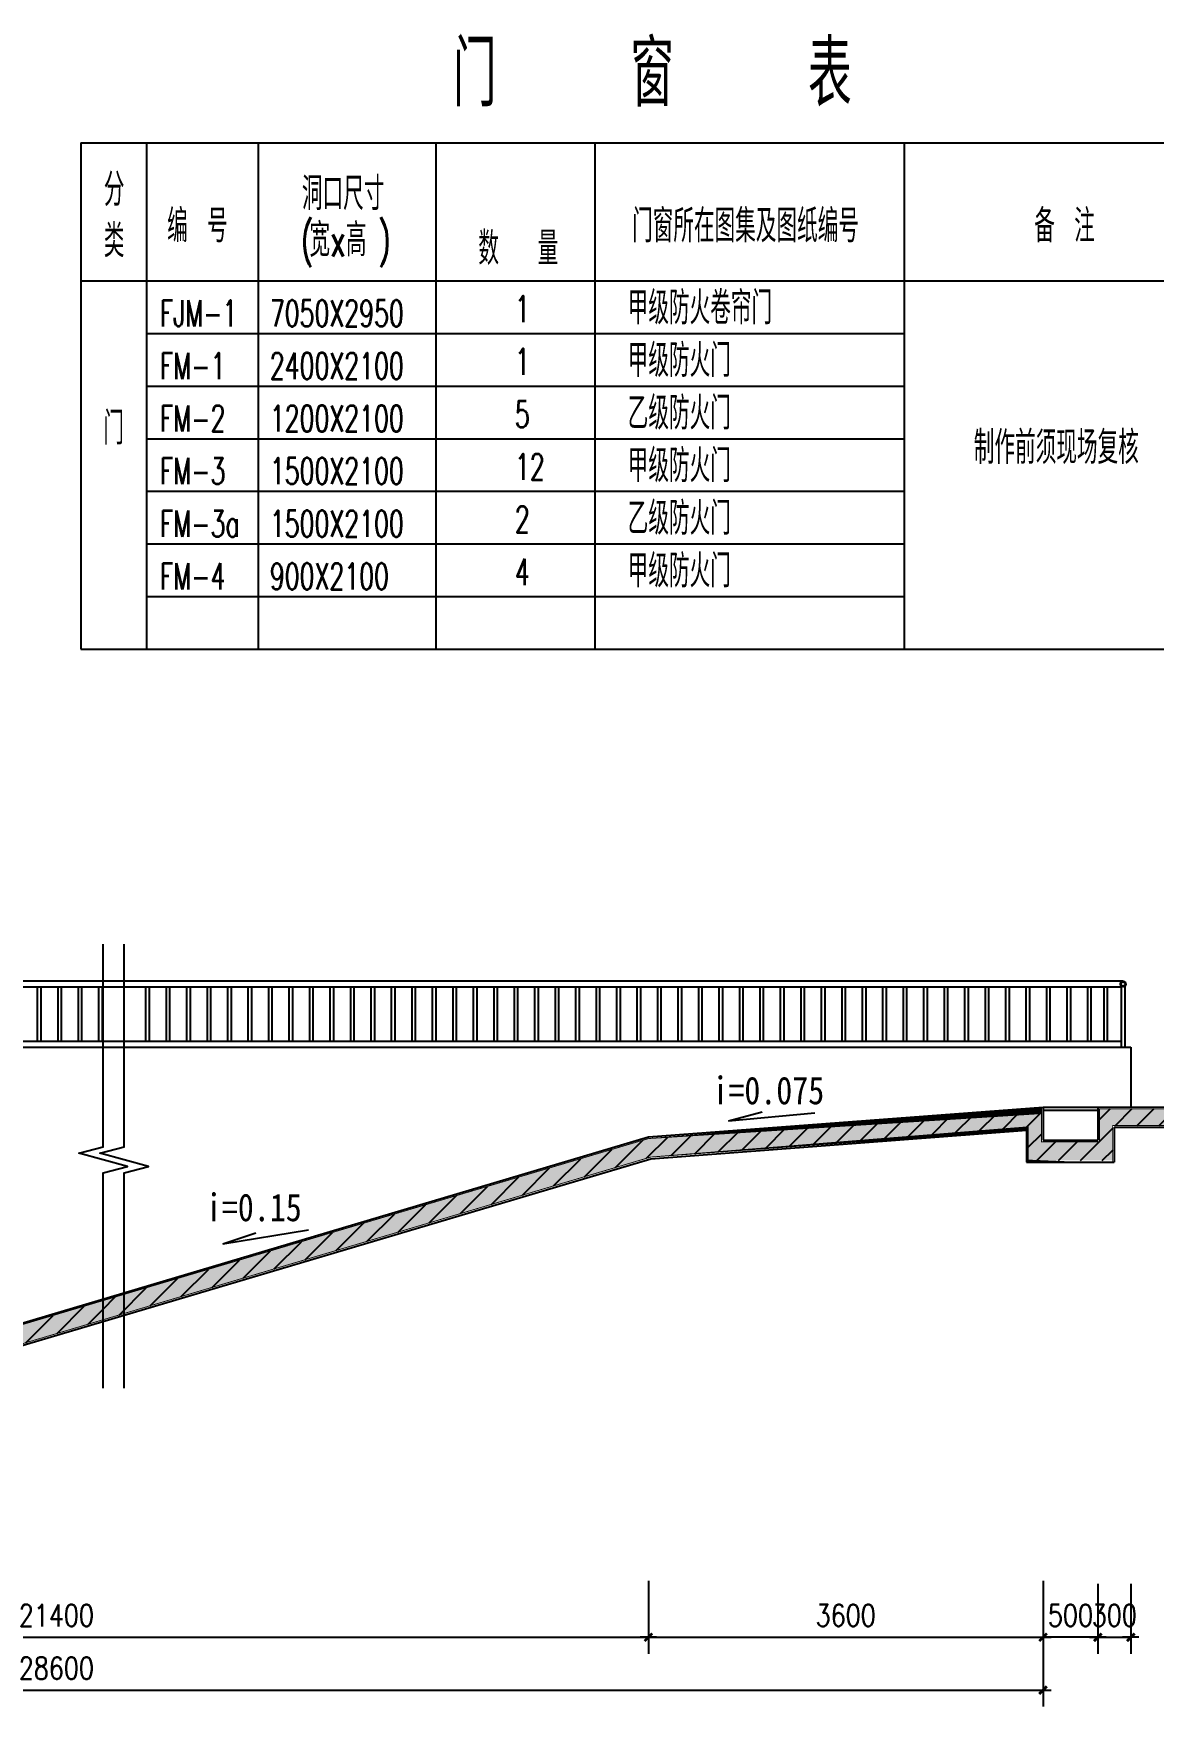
# Model space of a CAD drawing. Extents: x 953929 to 1132291, y -67290 to 107124.
# Drawn here: x 1002205 to 1012421, y -51038 to -35771 of the extents above; entities that cross this region are included whole.
import ezdxf

# ---------------------------------------------------------------- set-up
doc = ezdxf.new("R2010")
doc.units = 0
doc.header["$MEASUREMENT"] = 0
doc.layers.get('0').update_dxf_attribs({"linetype": 'CONTINUOUS'})
doc.layers.get('DEFPOINTS').update_dxf_attribs({"linetype": 'CONTINUOUS'})
for name, color, linetype in [('CC', 7, 'CONTINUOUS'), ('dg', 6, 'CONTINUOUS'), ('DIM', 7, 'CONTINUOUS'), ('LG', 11, 'CONTINUOUS'), ('TEXT-4', 4, 'CONTINUOUS'), ('WIN', 4, 'CONTINUOUS'), ('WINDOWS', 4, 'CONTINUOUS')]:
    doc.layers.add(name, color=color, linetype=linetype)
doc.styles.add('CHINA', font='SimSun.ttf', dxfattribs={"width": 0.85, "height": 150})
doc.styles.add('CT', font='txt', dxfattribs={"width": 0.8, "bigfont": 'FS.SHX'})
doc.styles.add('DIM_FONT', font='SIMPLEX.shx', dxfattribs={"width": 0.8})
doc.styles.add('HZ2', font='txt', dxfattribs={"width": 0.66, "height": 1200, "bigfont": 'china'})
doc.styles.add('ROMANS', font='romans', dxfattribs={"height": 125})
doc.dimstyles.new('100-MS-OUT', dxfattribs={"dimscale": 0, "dimtxt": 250, "dimasz": 1, "dimexe": 150, "dimexo": 0, "dimgap": 150, "dimtad": 1, "dimdec": 0, "dimzin": 0, "dimdsep": 46, "dimtxsty": 'DIM_FONT', "dimsah": 1, "dimcen": 200, "dimclrd": 4, "dimclre": 4, "dimclrt": 4, "dimadec": 0, "dimazin": 0, "dimtfac": 1, "dimtdec": 0, "dimtix": 1, "dimtmove": 2, "dimatfit": 3, "dimfxl": 0, "dimtolj": 1, "dimtzin": 0, "dimarcsym": 0})
pattern_1 = [(45, (0, 0), (-99.43689110435824, 99.43689110435825), [])]
pattern_2 = [(50, (0, 0), (268.9725684752826, -23.53205061847316), [28.125, -309.375]), (355, (0, 0), (-52.031750104875, 282.0720501375044), [22.5, -247.5]), (100.4514, (22.41438, -1.9610025), (216.9410181427581, 258.5398282728576), [23.90257125, -262.928292]), (46.18420000000001, (0, 75), (400.2153932346167, -62.06963037338178), [42.1875, -464.0625]), (96.6356, (33.351279375, 69.82750987499999), (350.4985145807638, 365.2942015876657), [35.853858, -394.392375]), (351.1842, (0, 75), (350.4982294251102, 365.2944753469967), [33.75, -371.25]), (21, (37.5, 56.25), (223.8401445444231, -150.9820839995021), [28.125, -309.375]), (326.0000000000001, (37.5, 56.25), (91.24324947059314, 271.9312668925699), [22.5, -247.5]), (71.4514, (56.153337375, 43.66814775), (315.0834857180587, 120.9489362662322), [23.90257125, -262.928292]), (37.50000000000001, (0, 0), (4.559945743984001, 124.8351951867418), [0, -244.5, 0, -251.25, 0, -248.4375]), (7.499999999999999, (0, 0), (98.65107654080573, 147.9043919558851), [0, -143.25, 0, -238.875, 0, -94.6875]), (327.5, (-83.625, 0), (200.1834135646534, -8.458076900392426), [0, -93.75, 0, -292.5, 0, -388.125]), (317.5, (-121.125, 0), (218.6948135033948, 37.53936837461912), [0, -121.875, 0, -194.25, 0, -275.625])]

# ---------------------------------------------------------------- blocks, each defined once
blk = doc.blocks.new('_DIMX')
blk.add_line((-150, 0), (150, 0))
at = {"const_width": 50}
blk.add_lwpolyline([(-70, -70), (70, 70)], dxfattribs=at)
blk = doc.blocks.new('*D173')
at = {"color": 4, "linetype": 'ByBlock'}
for p, q in [((987450.7242603408, -51871.22814188269), (987450.7242603408, -52535.39106214675)), ((998249.9383473635, -51871.22814188269), (998249.9383473635, -52535.39106214675)), ((987451.2242603408, -52385.39106214675), (998249.4383473635, -52385.39106214675))]:
    blk.add_line(p, q, dxfattribs=at)
at = {"layer": 'DEFPOINTS', "color": 0, "linetype": 'ByBlock'}
for p in [(987450.7242603408, -51871.22814188269), (998249.9383473635, -51871.22814188269), (998249.9383473635, -52385.39106214675)]:
    blk.add_point(p, dxfattribs=at)
at = {"color": 4, "linetype": 'ByBlock', "xscale": 0.5, "yscale": 0.5, "zscale": 0.5, "rotation": 180}
blk.add_blockref('_DIMX', (987450.7242603408, -52385.39106214675), dxfattribs=at)
at = {"color": 4, "linetype": 'ByBlock', "xscale": 0.5, "yscale": 0.5, "zscale": 0.5}
blk.add_blockref('_DIMX', (998249.9383473635, -52385.39106214675), dxfattribs=at)
at = {"color": 4, "linetype": 'ByBlock', "insert": (992850.3313038521, -52185.39106214675), "char_height": 200, "attachment_point": 5, "style": 'DIM_FONT'}
blk.add_mtext('\\A1;21400', dxfattribs=at)
blk = doc.blocks.new('*D174')
at = {"color": 4, "linetype": 'ByBlock'}
for p, q in [((983850.7242603413, -51871.22814188269), (983850.7242603413, -53017.11355113075)), ((1001849.938347363, -52174.61340903095), (1001849.938347363, -53017.11355113075)), ((983851.2242603413, -52867.11355113075), (1001849.438347363, -52867.11355113075))]:
    blk.add_line(p, q, dxfattribs=at)
at = {"layer": 'DEFPOINTS', "color": 0, "linetype": 'ByBlock'}
for p in [(983850.7242603413, -51871.22814188269), (1001849.938347363, -52174.61340903095), (1001849.938347363, -52867.11355113075)]:
    blk.add_point(p, dxfattribs=at)
at = {"color": 4, "linetype": 'ByBlock', "xscale": 0.5, "yscale": 0.5, "zscale": 0.5, "rotation": 180}
blk.add_blockref('_DIMX', (983850.7242603413, -52867.11355113075), dxfattribs=at)
at = {"color": 4, "linetype": 'ByBlock', "xscale": 0.5, "yscale": 0.5, "zscale": 0.5}
blk.add_blockref('_DIMX', (1001849.938347363, -52867.11355113075), dxfattribs=at)
at = {"color": 4, "linetype": 'ByBlock', "insert": (992850.3313038524, -52667.11355113075), "char_height": 200, "attachment_point": 5, "style": 'DIM_FONT'}
blk.add_mtext('\\A1;28600', dxfattribs=at)
blk = doc.blocks.new('*D175')
at = {"color": 4, "linetype": 'ByBlock'}
for p, q in [((999700.139061578, -32601.47367811028), (999700.139061578, -33265.63659837435)), ((1003300.139061578, -32601.47367811028), (1003300.139061578, -33265.63659837435)), ((999700.639061578, -33115.63659837435), (1003299.639061578, -33115.63659837435))]:
    blk.add_line(p, q, dxfattribs=at)
at = {"layer": 'DEFPOINTS', "color": 0, "linetype": 'ByBlock'}
for p in [(999700.139061578, -32601.47367811028), (1003300.139061578, -32601.47367811028), (1003300.139061578, -33115.63659837435)]:
    blk.add_point(p, dxfattribs=at)
at = {"color": 4, "linetype": 'ByBlock', "xscale": 0.5, "yscale": 0.5, "zscale": 0.5, "rotation": 180}
blk.add_blockref('_DIMX', (999700.139061578, -33115.63659837435), dxfattribs=at)
at = {"color": 4, "linetype": 'ByBlock', "xscale": 0.5, "yscale": 0.5, "zscale": 0.5}
blk.add_blockref('_DIMX', (1003300.139061578, -33115.63659837435), dxfattribs=at)
at = {"color": 4, "linetype": 'ByBlock', "insert": (1001500.139061578, -32915.63659837435), "char_height": 200, "attachment_point": 5, "style": 'DIM_FONT'}
blk.add_mtext('\\A1;3600', dxfattribs=at)
blk = doc.blocks.new('*D455')
at = {"color": 4, "linetype": 'ByBlock'}
for p, q in [((1025986.157641916, -129301.8829717836), (1025986.157641916, -129966.0458920476)), ((1026486.157641917, -129327.4842963055), (1026486.157641917, -129966.0458920476)), ((1025985.657641916, -129816.0458920476), (1025985.157641916, -129816.0458920476)), ((1026486.157641917, -129816.0458920476), (1025986.157641916, -129816.0458920476)), ((1026486.657641917, -129816.0458920476), (1026487.157641917, -129816.0458920476))]:
    blk.add_line(p, q, dxfattribs=at)
at = {"layer": 'DEFPOINTS', "color": 0, "linetype": 'ByBlock'}
for p in [(1025986.157641916, -129301.8829717836), (1026486.157641917, -129327.4842963055), (1025986.157641916, -129816.0458920476)]:
    blk.add_point(p, dxfattribs=at)
at = {"color": 4, "linetype": 'ByBlock', "xscale": 0.5, "yscale": 0.5, "zscale": 0.5}
blk.add_blockref('_DIMX', (1025986.157641916, -129816.0458920476), dxfattribs=at)
at = {"color": 4, "linetype": 'ByBlock', "xscale": 0.5, "yscale": 0.5, "zscale": 0.5, "rotation": 180}
blk.add_blockref('_DIMX', (1026486.157641917, -129816.0458920476), dxfattribs=at)
at = {"color": 4, "linetype": 'ByBlock', "insert": (1026236.157641917, -129616.0458920476), "char_height": 200, "attachment_point": 5, "style": 'DIM_FONT'}
blk.add_mtext('\\A1;500', dxfattribs=at)
blk = doc.blocks.new('*D469')
at = {"color": 4, "linetype": 'ByBlock'}
for p, q in [((1012950.724260341, -51896.82946640463), (1012950.724260341, -52535.39106214675)), ((1013250.724260341, -51896.82946640463), (1013250.724260341, -52535.39106214675)), ((1012950.224260341, -52385.39106214675), (1012949.724260341, -52385.39106214675)), ((1012950.724260341, -52385.39106214675), (1013250.724260341, -52385.39106214675)), ((1013251.224260341, -52385.39106214675), (1013251.724260341, -52385.39106214675))]:
    blk.add_line(p, q, dxfattribs=at)
at = {"layer": 'DEFPOINTS', "color": 0, "linetype": 'ByBlock'}
for p in [(1012950.724260341, -51896.82946640463), (1013250.724260341, -51896.82946640463), (1013250.724260341, -52385.39106214675)]:
    blk.add_point(p, dxfattribs=at)
at = {"color": 4, "linetype": 'ByBlock', "xscale": 0.5, "yscale": 0.5, "zscale": 0.5}
blk.add_blockref('_DIMX', (1012950.724260341, -52385.39106214675), dxfattribs=at)
at = {"color": 4, "linetype": 'ByBlock', "xscale": 0.5, "yscale": 0.5, "zscale": 0.5, "rotation": 180}
blk.add_blockref('_DIMX', (1013250.724260341, -52385.39106214675), dxfattribs=at)
at = {"color": 4, "linetype": 'ByBlock', "insert": (1013100.724260341, -52185.39106214675), "char_height": 200, "attachment_point": 5, "style": 'DIM_FONT'}
blk.add_mtext('\\A1;300', dxfattribs=at)

msp = doc.modelspace()

# ---------------------------------------------------------------- hatches: boundary and pattern name
at = {"layer": 'DIM'}
h = msp.add_hatch(dxfattribs=at)
h.set_pattern_fill('ANSI31', color=8, scale=1125, style=0)
h.set_pattern_definition(pattern_1)
h.paths.add_polyline_path([(1011278.526326174, -45762.26019231972), (1011278.526326177, -46055.38325621418), (1012048.526326177, -46055.38325621192), (1012048.526326176, -45735.38325621427), (1012655.156788767, -45735.38325621432), (1012655.156788766, -45707.36803594163), (1012747.969288767, -45682.49900151835), (1012562.344288767, -45632.76093267347), (1012655.156788767, -45607.89189825156), (1012655.156788767, -45585.38325621431), (1011928.526326176, -45585.38325621432), (1011928.526326176, -45885.38325621432), (1011398.526326176, -45885.38325621432), (1011398.526326176, -45586.55038455439), (1007815.202099136, -45855.29970158244), (1003032.082946091, -47277.05246595484), (1003032.082946091, -47451.74421445827), (1007834.161819209, -46024.35578304787)])
h.paths.add_polyline_path([(1003032.08294609, -47277.0524659549), (1002840.475914762, -47334.0064781273), (1002840.475914762, -47508.69822690216), (1003032.082946091, -47451.74421445835)])
h = msp.add_hatch(dxfattribs=at)
h.set_pattern_fill('AR-CONC', color=8, scale=37.5, style=0)
h.set_pattern_definition(pattern_2)
h.paths.add_polyline_path([(1007815.202099136, -45855.29970158243), (1003032.08294609, -47277.05246595488), (1003032.08294609, -47451.74421445833), (1007834.161819209, -46024.35578304785), (1011278.526326174, -45762.26019231972), (1011278.526326177, -46055.38325621418), (1012048.526326177, -46055.38325621192), (1012048.526326176, -45735.38325621427), (1012655.156788767, -45735.38325621432), (1012655.156788766, -45707.36803594163), (1012747.969288767, -45682.49900151835), (1012562.344288767, -45632.76093267347), (1012655.156788767, -45607.89189825156), (1012655.156788767, -45585.38325621431), (1011928.526326176, -45585.38325621432), (1011928.526326176, -45885.38325621432), (1011398.526326176, -45885.38325621432), (1011398.526326176, -45586.55038455439)])
h.paths.add_polyline_path([(1003032.082946091, -47451.74421445835), (1003032.082946091, -47277.05246595486), (1002840.475914762, -47334.00647812737), (1002840.475914762, -47508.69822690215)])
h = msp.add_hatch(dxfattribs=at)
h.set_pattern_fill('ANSI31', color=8, scale=1125, style=0)
h.set_pattern_definition(pattern_1)
h.paths.add_polyline_path([(987929.3122391553, -49335.38325621215), (987929.3122391554, -49635.38325621431), (987399.3122391552, -49635.38325621432), (987399.3122391555, -49335.38325621432), (972142.9334212614, -49335.38325621432), (972142.9334212614, -49505.38325621432), (987279.312239156, -49505.38325621431), (987279.3122391555, -49805.38325621432), (988049.3122391553, -49805.38325621418), (988049.3122391549, -49505.38325622016), (992779.3122391523, -49505.38325622747), (992779.3122391526, -49805.38325621415), (993549.312239152, -49805.38325621432), (993549.3122391516, -49499.54281838565), (997034.9478360399, -49234.35576746957), (1002840.475914762, -47508.69822690211), (1002840.475914762, -47334.00647812735), (997015.9880121122, -49065.29970158239), (993429.3122391518, -49334.30038455435), (993429.3122391524, -49635.38325621436), (992899.3122391519, -49635.38325621435), (992899.312239152, -49335.38325621433)])
h = msp.add_hatch(dxfattribs=at)
h.set_pattern_fill('AR-CONC', color=8, scale=37.5, style=0)
h.set_pattern_definition(pattern_2)
h.paths.add_polyline_path([(987929.3122391553, -49335.38325621215), (987929.3122391554, -49635.38325621431), (987399.3122391552, -49635.38325621432), (987399.3122391555, -49335.38325621432), (972142.9334212614, -49335.38325621432), (972142.9334212614, -49505.38325621432), (987279.312239156, -49505.38325621431), (987279.3122391555, -49805.38325621432), (988049.3122391553, -49805.38325621418), (988049.3122391549, -49505.38325622016), (992779.3122391523, -49505.38325622747), (992779.3122391526, -49805.38325621415), (993549.312239152, -49805.38325621432), (993549.3122391516, -49499.54281838565), (997034.9478360399, -49234.35576746957), (1002840.475914762, -47508.69822690211), (1002840.475914762, -47334.00647812735), (997015.9880121122, -49065.29970158239), (993429.3122391518, -49334.30038455435), (993429.3122391524, -49635.38325621436), (992899.3122391519, -49635.38325621435), (992899.312239152, -49335.38325621433)])

# ---------------------------------------------------------------- linework, layer by layer
at = {"color": 7}
for p, q in [((1002635.679322081, -36769.38477276613), (1002635.679322082, -41389.38477276608)), ((1002635.679322081, -36769.38477276613), (1013385.545860091, -36769.38477276613)), ((1003235.679322081, -36769.38477276613), (1003235.679322081, -39949.38477276595)), ((1004255.679322081, -36769.38477276613), (1004255.679322081, -39949.38477276595)), ((1005875.679322081, -36769.38477276613), (1005875.679322081, -39949.38477276595)), ((1007326.464711488, -36769.38477276613), (1007326.464711489, -41389.38477276613)), ((1010145.545860091, -36769.38477276613), (1010145.545860091, -41389.38477276608)), ((1002635.679322081, -38029.38477276613), (1013385.545860091, -38029.38477276613)), ((1003235.679322081, -38509.38477276613), (1010145.545860091, -38509.38477276613)), ((1003235.679322081, -38989.38477276613), (1010145.545860091, -38989.38477276613)), ((1003235.679322081, -39169.38477276613), (1003235.679322081, -41389.38477276613)), ((1004255.679322081, -39169.38477276613), (1004255.679322082, -41389.38477276613)), ((1005875.679322081, -39169.38477276613), (1005875.679322082, -41389.38477276613)), ((1003235.679322081, -39469.38477276613), (1010145.545860091, -39469.38477276613)), ((1003235.679322081, -39949.38477276613), (1010145.545860091, -39949.38477276613)), ((1003235.679322081, -40429.38477276613), (1010145.545860091, -40429.38477276613)), ((1003235.679322082, -40909.38477276608), (1010145.545860091, -40909.38477276613)), ((1003235.679322081, -40909.38477276613), (1010145.545860091, -40909.38477276613)), ((1002635.679322082, -41389.38477276608), (1013385.545860091, -41389.38477276608)), ((1002635.679322082, -41389.38477276608), (1010145.545860091, -41389.38477276608)), ((1003235.679322082, -41389.38477276608), (1010145.545860091, -41389.38477276608)), ((1003235.679322082, -41389.38477276608), (1010145.545860091, -41389.38477276608))]:
    msp.add_line(p, q, dxfattribs=at)
at = {"layer": 'dg'}
for p, q in [((1008545.395517449, -45692.98013784882), (1008852.684724321, -45612.46229356457)), ((1008545.395517449, -45692.98013784882), (1009333.103168619, -45620.02038218733)), ((1003932.804783899, -46817.01454135875), (1004713.115151514, -46686.92918533785)), ((1003932.804783899, -46817.01454135875), (1004233.420328871, -46714.34967867652))]:
    msp.add_line(p, q, dxfattribs=at)
at = {"layer": 'DIM'}
for p, q in [((1012143.840179471, -44420.38325621434), (987414.3122391553, -44420.3832562218)), ((987414.3122391554, -44470.38325622177), (1012127.379722078, -44470.38325622574)), ((1012127.378698533, -44970.38325621432), (987414.3122391554, -44970.3832562142)), ((1011413.526326177, -45570.38325621432), (1011913.526326177, -45570.38325621432)), ((1011413.526326177, -45595.38325621432), (1011913.526326177, -45595.38325621432))]:
    msp.add_line(p, q, dxfattribs=at)
at = {"layer": 'DIM', "color": 8}
for p, q in [((1002239.274903712, -44470.38325622225), (1002239.273880169, -44970.38325621432)), ((1002271.274903712, -44469.61582800666), (1002271.273880169, -44970.38325621432)), ((1002426.007683087, -44470.38325621416), (1002426.006659542, -44970.38325620623)), ((1002458.007683087, -44469.61582799857), (1002458.006659542, -44970.38325620623)), ((1002612.740462459, -44470.38325622161), (1002612.739438916, -44970.38325621368)), ((1002612.740462459, -44470.3832562148), (1002612.739438916, -44970.38325620687)), ((1002644.740462459, -44469.61582800602), (1002644.739438916, -44970.38325621368)), ((1002644.740462459, -44469.61582799921), (1002644.739438916, -44970.38325620687)), ((1002799.473241833, -44470.38325622225), (1002799.472218288, -44970.38325621432)), ((1002831.473241833, -44469.61582800666), (1002831.472218288, -44970.38325621432)), ((1003228.196841912, -44470.38325623075), (1003228.195818369, -44970.38325622282)), ((1003260.196841912, -44469.61582801516), (1003260.195818369, -44970.38325622282)), ((1003414.929621286, -44470.38325622272), (1003414.928597741, -44970.38325621479)), ((1003446.929621286, -44469.61582800712), (1003446.928597741, -44970.38325621479)), ((1003601.662400659, -44470.38325623017), (1003601.661377116, -44970.38325622224)), ((1003633.662400659, -44469.61582801458), (1003633.661377116, -44970.38325622224)), ((1003788.395180033, -44470.38325622202), (1003788.394156488, -44970.38325621409)), ((1003820.395180033, -44469.61582800643), (1003820.394156488, -44970.38325621409)), ((1003975.127959406, -44470.38325622947), (1003975.126935863, -44970.38325622154)), ((1004007.127959406, -44469.61582801388), (1004007.126935863, -44970.38325622154)), ((1004161.86073878, -44470.38325622144), (1004161.859715235, -44970.38325621351)), ((1004193.86073878, -44469.61582800584), (1004193.859715235, -44970.38325621351)), ((1004348.593518152, -44470.38325622889), (1004348.592494609, -44970.38325622096)), ((1004380.593518152, -44469.61582801329), (1004380.592494609, -44970.38325622096)), ((1004535.326297527, -44470.38325623331), (1004535.325273982, -44970.38325622538)), ((1004567.326297527, -44469.61582801772), (1004567.325273982, -44970.38325622538)), ((1004722.059076899, -44470.38325624076), (1004722.058053356, -44970.38325623283)), ((1004754.059076899, -44469.61582802517), (1004754.058053356, -44970.38325623283)), ((1004908.791856274, -44470.38325623267), (1004908.790832729, -44970.38325622474)), ((1004940.791856274, -44469.61582801708), (1004940.790832729, -44970.38325622474)), ((1005095.524635646, -44470.38325624012), (1005095.523612103, -44970.38325623219)), ((1005127.524635646, -44469.61582802453), (1005127.523612103, -44970.38325623219)), ((1005282.25741502, -44470.38325624012), (1005282.256391476, -44970.38325623219)), ((1005314.25741502, -44469.61582802453), (1005314.256391476, -44970.38325623219)), ((1005468.990194393, -44470.38325624757), (1005468.98917085, -44970.38325623964)), ((1005500.990194393, -44469.61582803198), (1005500.98917085, -44970.38325623964)), ((1005655.722973767, -44470.38325623948), (1005655.721950222, -44970.38325623155)), ((1005687.722973767, -44469.61582802389), (1005687.721950222, -44970.38325623155)), ((1005842.45575314, -44470.38325624693), (1005842.454729597, -44970.383256239)), ((1005874.45575314, -44469.61582803134), (1005874.454729597, -44970.383256239)), ((1006029.188532513, -44470.38325621829), (1006029.187508969, -44970.38325621036)), ((1006061.188532513, -44469.6158280027), (1006061.187508969, -44970.38325621036)), ((1006215.921311887, -44470.38325622574), (1006215.920288343, -44970.38325621781)), ((1006247.921311887, -44469.61582801015), (1006247.920288343, -44970.38325621781)), ((1006402.65409126, -44470.38325621765), (1006402.653067716, -44970.38325620972)), ((1006434.65409126, -44469.61582800206), (1006434.653067716, -44970.38325620972)), ((1006589.386870633, -44470.3832562251), (1006589.385847089, -44970.38325621717)), ((1006621.386870633, -44469.61582800951), (1006621.385847089, -44970.38325621717)), ((1006776.119650007, -44470.38325621701), (1006776.118626463, -44970.38325620908)), ((1006808.119650007, -44469.61582800142), (1006808.118626463, -44970.38325620908)), ((1006962.85242938, -44470.38325622446), (1006962.851405836, -44970.38325621653)), ((1006994.85242938, -44469.61582800887), (1006994.851405836, -44970.38325621653)), ((1007149.585208754, -44470.38325621637), (1007149.58418521, -44970.3832562085)), ((1007181.585208754, -44469.61582800078), (1007181.58418521, -44970.3832562085)), ((1007336.317988127, -44470.38325622382), (1007336.316964583, -44970.38325621595)), ((1007368.317988127, -44469.61582800823), (1007368.316964583, -44970.38325621595)), ((1007523.050767501, -44470.38325623331), (1007523.049743957, -44970.38325622538)), ((1007555.050767501, -44469.61582801772), (1007555.049743957, -44970.38325622538)), ((1007709.783546874, -44470.38325624076), (1007709.78252333, -44970.38325623283)), ((1007741.783546874, -44469.61582802517), (1007741.78252333, -44970.38325623283)), ((1007896.516326247, -44470.38325623267), (1007896.515302703, -44970.38325622474)), ((1007928.516326247, -44469.61582801708), (1007928.515302703, -44970.38325622474)), ((1008083.249105621, -44470.38325624012), (1008083.248082077, -44970.38325623219)), ((1008083.249105621, -44470.3832562148), (1008083.248082077, -44970.38325620687)), ((1008115.249105621, -44469.61582802453), (1008115.248082077, -44970.38325623219)), ((1008115.249105621, -44469.61582799921), (1008115.248082077, -44970.38325620687)), ((1008269.981884994, -44470.38325622225), (1008269.98086145, -44970.38325621432)), ((1008301.981884994, -44469.61582800666), (1008301.98086145, -44970.38325621432)), ((1008456.714664368, -44470.38325621416), (1008456.713640824, -44970.38325620623)), ((1008488.714664368, -44469.61582799857), (1008488.713640824, -44970.38325620623)), ((1008643.447443741, -44470.38325622161), (1008643.446420197, -44970.38325621368)), ((1008675.447443741, -44469.61582800602), (1008675.446420197, -44970.38325621368)), ((1008830.180223114, -44470.38325621352), (1008830.17919957, -44970.38325620559)), ((1008862.180223114, -44469.61582799793), (1008862.17919957, -44970.38325620559)), ((1009016.913002488, -44470.38325622097), (1009016.911978944, -44970.38325621304)), ((1009048.913002488, -44469.61582800538), (1009048.911978944, -44970.38325621304)), ((1009203.645781861, -44470.38325621288), (1009203.644758317, -44970.38325620501)), ((1009235.645781861, -44469.61582799729), (1009235.644758317, -44970.38325620501)), ((1009390.378561235, -44470.38325622033), (1009390.377537691, -44970.38325621246)), ((1009422.378561235, -44469.61582800474), (1009422.377537691, -44970.38325621246)), ((1009577.111340608, -44470.38325621224), (1009577.110317064, -44970.38325620431)), ((1009609.111340608, -44469.61582799665), (1009609.110317064, -44970.38325620431)), ((1009763.844119982, -44470.38325621969), (1009763.843096438, -44970.38325621176)), ((1009795.844119982, -44469.6158280041), (1009795.843096438, -44970.38325621176)), ((1009950.576899355, -44470.38325621166), (1009950.575875811, -44970.38325620373)), ((1009982.576899355, -44469.61582799607), (1009982.575875811, -44970.38325620373)), ((1010137.309678728, -44470.38325621911), (1010137.308655184, -44970.38325621118)), ((1010169.309678728, -44469.61582800352), (1010169.308655184, -44970.38325621118)), ((1010324.042458102, -44470.38325621096), (1010324.041434558, -44970.38325620303)), ((1010356.042458102, -44469.61582799537), (1010356.041434558, -44970.38325620303)), ((1010510.775237475, -44470.38325621841), (1010510.774213931, -44970.38325621048)), ((1010542.775237475, -44469.61582800282), (1010542.774213931, -44970.38325621048)), ((1010697.508016849, -44470.38325621038), (1010697.506993305, -44970.38325620245)), ((1010729.508016849, -44469.61582799478), (1010729.506993305, -44970.38325620245)), ((1010884.240796222, -44470.38325621783), (1010884.239772678, -44970.3832562099)), ((1010916.240796222, -44469.61582800224), (1010916.239772678, -44970.3832562099)), ((1011070.973575595, -44470.38325622225), (1011070.972552051, -44970.38325621432)), ((1011102.973575595, -44469.61582800666), (1011102.972552051, -44970.38325621432)), ((1011257.706354969, -44470.3832562297), (1011257.705331425, -44970.38325622177)), ((1011289.706354969, -44469.61582801411), (1011289.705331425, -44970.38325622177)), ((1011444.439134342, -44470.38325622161), (1011444.438110798, -44970.38325621368)), ((1011476.439134342, -44469.61582800602), (1011476.438110798, -44970.38325621368)), ((1011631.171913716, -44470.38325622906), (1011631.170890172, -44970.38325622113)), ((1011663.171913716, -44469.61582801347), (1011663.170890172, -44970.38325622113)), ((1011817.904693089, -44470.38325622874), (1011817.903669545, -44970.38325622081)), ((1011849.904693089, -44469.61582801315), (1011849.903669545, -44970.38325622081)), ((1011967.773471299, -44470.38325622874), (1011967.772447755, -44970.38325622081)), ((1011999.773471299, -44469.61582801315), (1011999.772447755, -44970.38325622081))]:
    msp.add_line(p, q, dxfattribs=at)
at = {"layer": 'LG'}
for points in [[(1002840.475914762, -48134.31235642894), (1002840.475914762, -46168.54702513358), (1003063.225914763, -46108.86134251776), (1002617.725914762, -45989.48997729002), (1002840.475914762, -45929.80429467755), (1002840.475914762, -44082.49178127246)], [(1003032.08294609, -48134.31235642894), (1003032.08294609, -46168.54702513358), (1003254.832946092, -46108.86134251776), (1002809.33294609, -45989.48997729002), (1003032.08294609, -45929.80429467755), (1003032.082946091, -44082.49178127246)]]:
    msp.add_lwpolyline(points, dxfattribs=at)
at = {"layer": 'TEXT-4'}
for p, q in [((987414.3122391553, -45020.38325621432), (1012213.526326183, -45020.38325621432)), ((1012213.526326183, -45020.38325621432), (1012213.526326182, -45570.38325621429)), ((1007813.526326176, -45840.38325621432), (1011413.526326177, -45570.38325621432)), ((1011413.526326177, -45570.38325621432), (1011413.526326177, -45870.38325621432)), ((1011913.526326177, -45570.38325621426), (1012655.156788766, -45570.38325621432)), ((1011913.526326177, -45570.38325621426), (1011913.526326177, -45870.38325621432)), ((1007835.845671498, -46039.27101651661), (1011263.526326175, -45778.44496741574)), ((1011263.526326175, -45778.44496741574), (1011263.526326177, -46070.38325621421)), ((1012063.526326176, -45750.38325621426), (1012655.156788766, -45750.38325621432)), ((1012063.526326176, -45750.38325621426), (1012063.526326177, -46070.38325621432)), ((997014.312239153, -49050.38325621432), (1007813.526326176, -45840.38325621432)), ((1011413.526326177, -45870.38325621432), (1011913.526326177, -45870.38325621432)), ((997036.6315844749, -49249.27101651637), (1007835.845671498, -46039.27101651661)), ((1011263.526326177, -46070.38325621421), (1012063.526326177, -46070.38325621432))]:
    msp.add_line(p, q, dxfattribs=at)
at = {"layer": 'WIN'}
for p, q in [((1012127.379722078, -44464.19956144191), (1012127.378698532, -45020.38325621432)), ((1012159.379722078, -44464.96698965751), (1012159.378698532, -45020.38325621432))]:
    msp.add_line(p, q, dxfattribs=at)
for radius in [25, 19]:
    msp.add_circle((1012143.840179471, -44445.38325621434), radius, dxfattribs=at)
at = {"layer": 'WINDOWS'}
for points in [[(1012655.156788766, -45585.38325621432, 8, 8, 0), (1011928.526326176, -45585.38325621432, 8, 8, 0), (1011928.526326176, -45885.38325621432, 8, 8, 0), (1011398.526326176, -45885.38325621432, 8, 8, 0), (1011398.526326177, -45586.5503845544, 8, 8, 0), (1007815.202099136, -45855.29970158244, 8, 8, 0), (997015.9880121124, -49065.29970158235, 8, 8, 0), (993429.312239152, -49334.30038455436, 8, 8, 0), (993429.3122391523, -49635.38325621435, 8, 8, 0), (992899.3122391519, -49635.38325621435, 8, 8, 0), (992899.312239152, -49335.38325621432, 8, 8, 0), (987929.3122391553, -49335.38325621215, 8, 8, 0), (987929.3122391554, -49635.38325621432, 8, 8, 0), (987399.3122391549, -49635.38325621432, 8, 8, 0), (987399.3122391554, -49335.38325621432, 8, 8, 0), (972142.9334212615, -49335.38325621432, 0, 0, 0)], [(972142.9334212615, -49505.38325621432, 8, 8, 0), (987279.3122391559, -49505.38325621432, 8, 8, 0), (987279.3122391554, -49805.38325621432, 8, 8, 0), (988049.3122391553, -49805.38325621418, 8, 8, 0), (988049.3122391548, -49505.38325622016, 8, 8, 0), (992779.3122391523, -49505.38325622748, 8, 8, 0), (992779.3122391527, -49805.38325621416, 8, 8, 0), (993549.3122391521, -49805.38325621432, 8, 8, 0), (993549.3122391517, -49499.54281838567, 8, 8, 0), (997034.9478360398, -49234.35576746958, 8, 8, 0), (1007834.161819209, -46024.35578304788, 8, 8, 0), (1011278.526326174, -45762.26019231971, 8, 8, 0), (1011278.526326177, -46055.38325621418, 8, 8, 0), (1012048.526326177, -46055.38325621192, 8, 8, 0), (1012048.526326176, -45735.38325621428, 8, 8, 0), (1012655.156788766, -45735.38325621432, 0, 0, 0)]]:
    msp.add_lwpolyline(points, format="xyseb", dxfattribs=at)

# ---------------------------------------------------------------- texts
at = {"color": 7}
for s, height, style, width, p in [('门   窗   表', 600, 'HZ2', 0.7, (1006029.74022858, -36437.38772355174)), ('1', 240, 'ROMANS', 0.66, (1006596.3002121, -38405.81624089773)), ('FJM-1', 240, 'ROMANS', 0.66, (1003358.463225135, -38444.81923969245)), ('7050X2950', 240, 'ROMANS', 0.66, (1004360.969484975, -38444.81923969233)), ('FM-1', 240, 'ROMANS', 0.66, (1003358.463225135, -38924.81923969233)), ('2400X2100', 240, 'ROMANS', 0.66, (1004360.969484975, -38924.81923969245)), ('1', 240, 'ROMANS', 0.66, (1006596.3002121, -38885.81624089778)), ('FM-2', 240, 'ROMANS', 0.66, (1003358.463225135, -39404.81923969233)), ('1200X2100', 240, 'ROMANS', 0.66, (1004360.969484975, -39404.81923969245)), ('5', 240, 'ROMANS', 0.66, (1006596.3002121, -39365.81624089773)), ('FM-3', 240, 'ROMANS', 0.66, (1003358.463225135, -39884.81923969245)), ('1500X2100', 240, 'ROMANS', 0.66, (1004360.969484975, -39884.81923969228)), ('12', 240, 'ROMANS', 0.66, (1006596.3002121, -39845.81624089773)), ('FM-3a', 240, 'ROMANS', 0.66, (1003358.463225135, -40364.81923969262)), ('1500X2100', 240, 'ROMANS', 0.66, (1004360.969484976, -40364.81923969245)), ('2', 240, 'ROMANS', 0.66, (1006596.3002121, -40325.81624089778)), ('FM-4', 240, 'ROMANS', 0.66, (1003358.463225135, -40844.81923969262)), ('900X2100', 240, 'ROMANS', 0.66, (1004360.969484975, -40844.8192396923)), ('4', 240, 'ROMANS', 0.66, (1006596.3002121, -40805.81624089773))]:
    msp.add_text(s, height=height, dxfattribs=dict(at, style=style, width=width)).set_placement(p)
at = {"layer": 'CC', "color": 7, "style": 'CT', "width": 0.66}
for s, p in [('分', (1002846.653124287, -37345.9259326368)), ('洞口尺寸', (1004653.559504378, -37383.01943951458)), (' 编 号', (1003248.193060463, -37677.3136818347)), ('门窗所在图集及图纸编号', (1007665.220192684, -37677.3136818347)), ('备 注', (1011333.282152081, -37677.3136818347)), ('类', (1002846.653124287, -37812.74514010011)), ('(   )', (1004643.011802792, -37805.45120540795)), ('宽x高', (1004722.118464092, -37805.45120540795)), ('数  量', (1006262.733759446, -37882.51844571989)), ('甲级防火卷帘门', (1007625.413676853, -38425.21167202856)), ('甲级防火门', (1007625.413676853, -38905.21167202856)), ('乙级防火门', (1007625.413676853, -39385.21167202856)), ('门', (1002842.303116383, -39522.20833760899)), ('制作前须现场复核', (1010782.119210874, -39699.45112955388)), ('甲级防火门', (1007625.413676852, -39865.21167202856)), ('乙级防火门', (1007625.413676852, -40345.21167202856)), ('甲级防火门', (1007625.413676852, -40825.21167202856))]:
    msp.add_text(s, height=300, dxfattribs=at).set_placement(p)
at = {"layer": 'dg', "style": 'CHINA', "width": 0.85}
for s, p in [('i=0.075', (1008397.720805654, -45542.56980429444)), ('i=0.15', (1003777.73278855, -46609.47860744491))]:
    msp.add_text(s, height=252, dxfattribs=at).set_placement(p)

# ---------------------------------------------------------------- dimensions: what is measured, and where the dimension line sits
at = {"layer": 'DIM'}
for base, p1, p2, text, picture, middle in [((1011413.526326175, -50888.1246579875), (993414.3122391525, -49892.23924873944), (1011413.526326175, -50195.6245158877), '28600', '*D174', (1002413.919282664, -50688.1246579875)), ((1007813.526326175, -50406.4021690035), (997014.312239152, -49892.23924873944), (1007813.526326175, -49892.23924873944), '21400', '*D173', (1002413.919282663, -50206.4021690035))]:
    dim = msp.add_linear_dim(base=base, p1=p1, p2=p2, text=text, dimstyle='100-MS-OUT', override={"dimscale": 1, "dimtxt": 200, "dimasz": 0.5, "dimgap": 100}, dxfattribs=at)
    dim.commit()
    dim.dimension.update_dxf_attribs({"geometry": picture, "text_midpoint": middle, "insert": (9563.587978811236, 1978.988893143251)})
for base, p1, p2, picture, middle, set_off in [((1011413.526326175, -50406.4021690035), (1007813.526326175, -49892.23924873944), (1011413.526326175, -49892.23924873944), '*D175', (1018914.312239152, -50206.4021690035), (8113.387264596531, -17290.76557062916)), ((1011413.526326174, -50406.4021690035), (1011913.526326175, -49917.84057326138), (1011413.526326174, -49892.23924873944), '*D455', (1022264.312239152, -50206.4021690035), (-14572.63131574215, 79409.64372304414)), ((1012213.526326175, -50406.4021690035), (1011913.526326175, -49917.84057326138), (1012213.526326175, -49917.84057326138), '*D469', (1022664.312239152, -50206.4021690035), (-1037.197934166063, 1978.988893143251))]:
    dim = msp.add_linear_dim(base=base, p1=p1, p2=p2, dimstyle='100-MS-OUT', override={"dimscale": 1, "dimtxt": 200, "dimasz": 0.5, "dimgap": 100}, dxfattribs=at)
    dim.commit()
    dim.dimension.update_dxf_attribs({"geometry": picture, "text_midpoint": middle, "insert": set_off})

doc.saveas('drawing.dxf')
